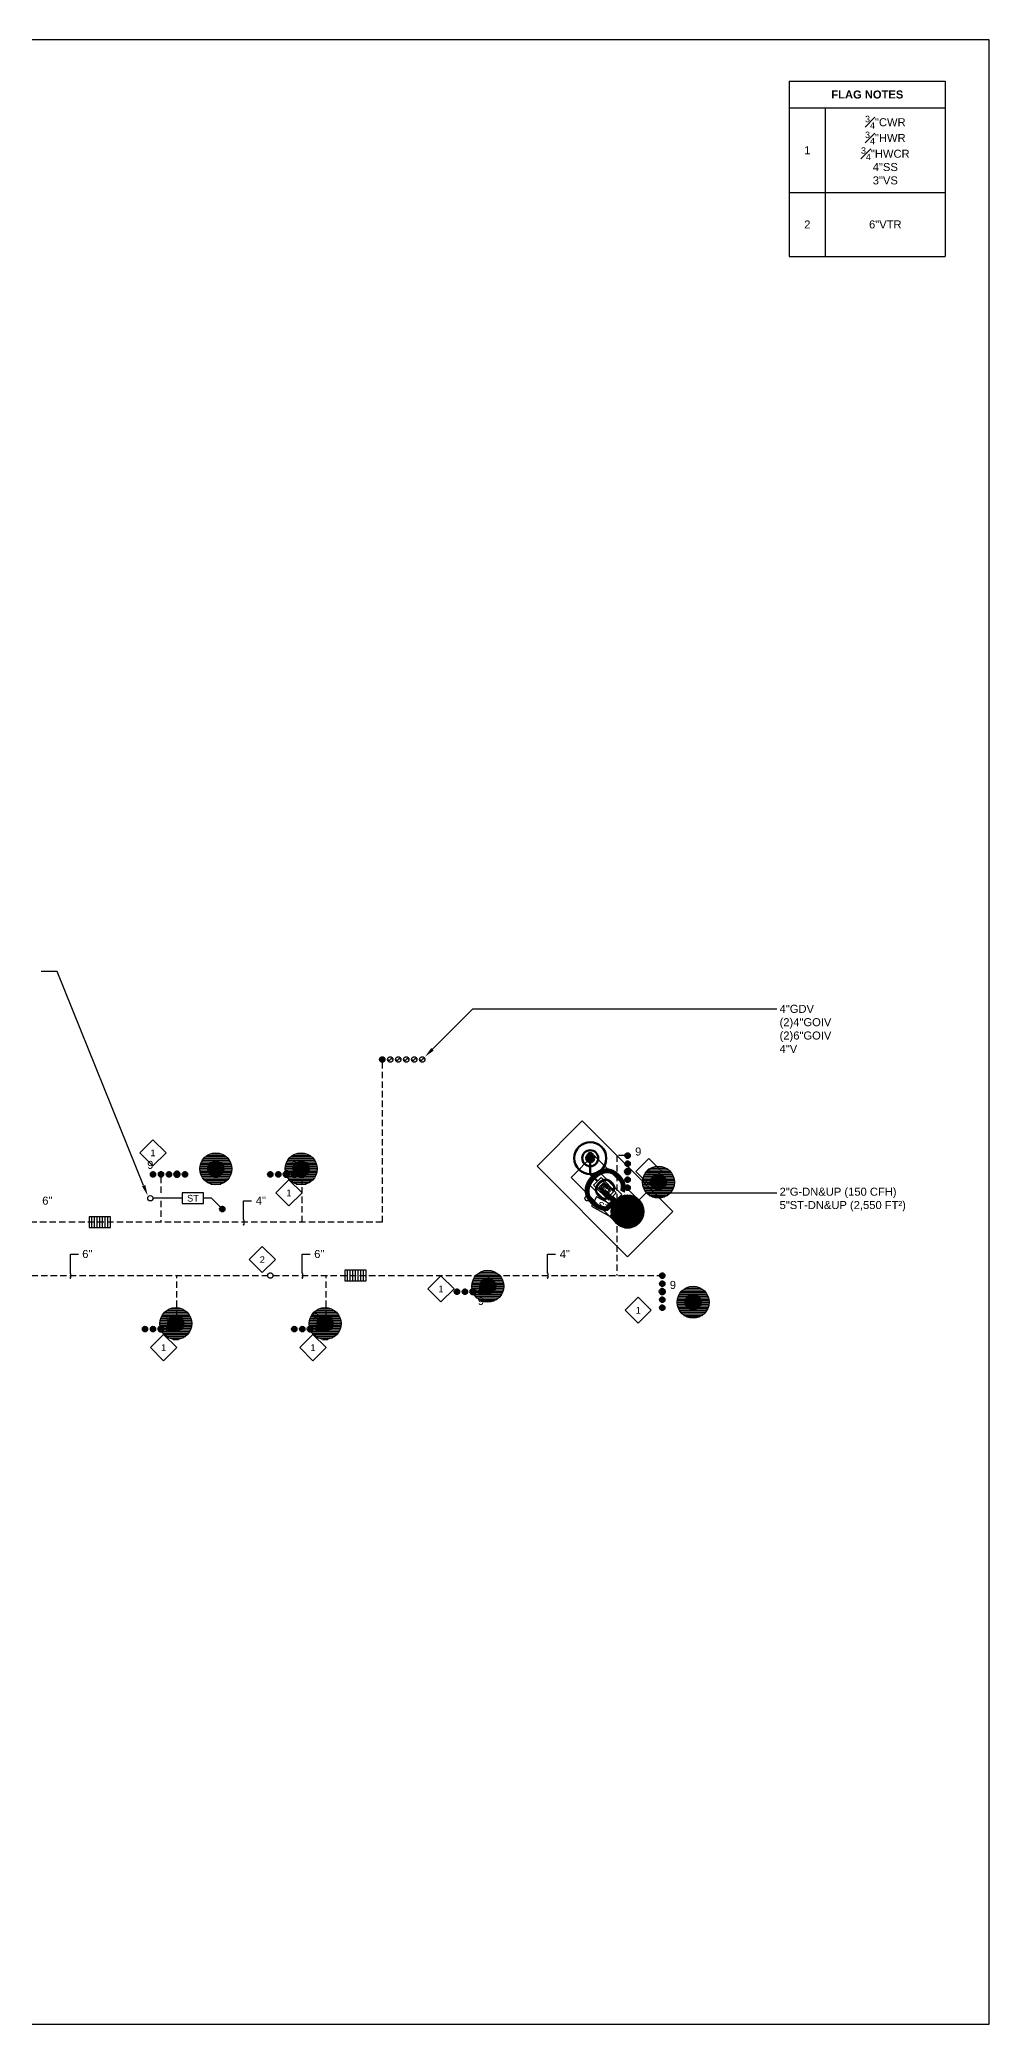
# Model space of a CAD drawing. Extents: x -3693 to 355, y -859 to 2117.
# Drawn here: x -1070 to 355, y -859 to 2117 of the extents above; entities that cross this region are included whole.
import ezdxf
from ezdxf.enums import TextEntityAlignment as Align

# ---------------------------------------------------------------- set-up
doc = ezdxf.new("R2010")
doc.units = 0
doc.header["$LTSCALE"] = 48
doc.header["$MEASUREMENT"] = 0
doc.linetypes.add('VENT', pattern=[0.3, 0.2, -0.1])
for name, color, linetype in [('G-ANNO-TEXT', 70, 'Continuous'), ('G-ANNO-TEXT @ 128', 70, 'Continuous'), ('P-GOIV-N @ 128', 3, 'VENT'), ('P-GV-N @ 128', 5, 'VENT'), ('P-HW-N @ 128', 1, 'Continuous'), ('P-HWC-N', 2, 'Continuous'), ('P-HWC-N @ 1 (1)', 2, 'Continuous'), ('P-HWC-N @ 1 (2)', 2, 'Continuous'), ('P-HWC-N @ 12', 2, 'Continuous'), ('P-HWC-N @ 128', 2, 'Continuous'), ('P-HWC-N @ 16', 2, 'Continuous'), ('P-HWC-N @ 192', 2, 'Continuous'), ('P-HWC-N @ 2', 2, 'Continuous'), ('P-HWC-N @ 24', 2, 'Continuous'), ('P-HWC-N @ 384', 2, 'Continuous'), ('P-HWC-N @ 4', 2, 'Continuous'), ('P-HWC-N @ 48', 2, 'Continuous'), ('P-HWC-N @ 64', 2, 'Continuous'), ('P-HWC-N @ 768', 2, 'Continuous'), ('P-HWC-N @ 8', 2, 'Continuous'), ('P-HWC-N @ 96', 2, 'Continuous'), ('P-SAN-N @ 128', 6, 'Continuous'), ('P-SANV-N', 5, 'VENT'), ('P-SANV-N @ 128', 5, 'VENT'), ('P-STRM-N', 2, 'Continuous'), ('P-STRM-N @ 128', 2, 'Continuous')]:
    doc.layers.add(name, color=color, linetype=linetype)
for name, color, linetype, lineweight in [('P-CW-N @ 128', 4, 'Continuous', 60), ('P-GAS-N', 3, 'Continuous', 60), ('P-GAS-N @ 1 (1)', 3, 'Continuous', 60), ('P-GAS-N @ 1 (2)', 3, 'Continuous', 60), ('P-GAS-N @ 12', 3, 'Continuous', 60), ('P-GAS-N @ 128', 3, 'Continuous', 60), ('P-GAS-N @ 16', 3, 'Continuous', 60), ('P-GAS-N @ 192', 3, 'Continuous', 60), ('P-GAS-N @ 2', 3, 'Continuous', 60), ('P-GAS-N @ 24', 3, 'Continuous', 60), ('P-GAS-N @ 384', 3, 'Continuous', 60), ('P-GAS-N @ 4', 3, 'Continuous', 60), ('P-GAS-N @ 48', 3, 'Continuous', 60), ('P-GAS-N @ 64', 3, 'Continuous', 60), ('P-GAS-N @ 768', 3, 'Continuous', 60), ('P-GAS-N @ 8', 3, 'Continuous', 60), ('P-GAS-N @ 96', 3, 'Continuous', 60)]:
    doc.layers.add(name, color=color, linetype=linetype, lineweight=lineweight)
doc.layers.add('P-SAN-DFU', color=7, linetype='Continuous', plot=False)
doc.styles.add('Arial', font='arial.ttf')
doc.styles.add('Arial Bold', font='arialbd.ttf')

# ---------------------------------------------------------------- blocks, each defined once
blk = doc.blocks.new('*U12')
blk.add_circle((0, 0), 0.0312)
blk = doc.blocks.new('*U17')
h = blk.add_hatch()
h.set_pattern_fill('ANSI31', color=256, scale=0.025, angle=135)
edge = h.paths.add_edge_path()
edge.add_arc((0, 0), 0.0313, 0, 360)
blk.add_circle((0, 0), 0.0312)
blk = doc.blocks.new('DIAMOND TAG')
blk.add_lwpolyline([(0, -0.153), (0.153, 0), (0, 0.153), (-0.153, 0)], close=True)
at = {"style": 'Arial'}
blk.add_attdef('XXX', text='', height=0.0781, dxfattribs=at).set_placement((0, 0), align=Align.MIDDLE)
blk = doc.blocks.new('*U49')
blk.add_circle((0, 0), 0.0312)
blk = doc.blocks.new('EXPANSION JOINT')
at = {"color": 7, "linetype": 'Continuous'}
for p, q in [((-0.09375, -0.0625), (-0.09375, 0.0625)), ((-0.0625, -0.0625), (-0.0625, 0.0625)), ((-0.03125, -0.0625), (-0.03125, 0.0625)), ((0, -0.0625), (0, 0.0625)), ((0.03125, -0.0625), (0.03125, 0.0625)), ((0.0625, -0.0625), (0.0625, 0.0625)), ((0.09375, -0.0625), (0.09375, 0.0625))]:
    blk.add_line(p, q, dxfattribs=at)
at = {"linetype": 'Continuous'}
blk.add_lwpolyline([(-0.125, 0.0625), (-0.125, -0.0625), (0.125, -0.0625), (0.125, 0.0625)], close=True, dxfattribs=at)
blk = doc.blocks.new('*U15')
at = {"layer": 'DEFPOINTS'}
blk.add_lwpolyline([(-0.125, -0.0625), (0.125, -0.0625), (0.125, 0.0625), (-0.125, 0.0625)], close=True, dxfattribs=at)
at = {"style": 'Arial'}
blk.add_text('ST', height=0.07812, dxfattribs=at).set_placement((0, 0), align=Align.MIDDLE)
blk = doc.blocks.new('*U657')
at = {"layer": 'P-GAS-N @ 1 (1)'}
blk.add_blockref('*U17', (-188, 359.7), dxfattribs=at)
at = {"layer": 'P-GAS-N @ 1 (2)'}
blk.add_blockref('*U17', (-188, 359.7), dxfattribs=at)
at = {"layer": 'P-GAS-N @ 12', "xscale": 12, "yscale": 12, "zscale": 12}
blk.add_blockref('*U17', (-188, 359.7), dxfattribs=at)
at = {"layer": 'P-GAS-N @ 128', "xscale": 128, "yscale": 128, "zscale": 128}
blk.add_blockref('*U17', (-188, 359.7), dxfattribs=at)
at = {"layer": 'P-GAS-N @ 16', "xscale": 16, "yscale": 16, "zscale": 16}
blk.add_blockref('*U17', (-188, 359.7), dxfattribs=at)
at = {"layer": 'P-GAS-N @ 192', "xscale": 192, "yscale": 192, "zscale": 192}
blk.add_blockref('*U17', (-188, 359.7), dxfattribs=at)
at = {"layer": 'P-GAS-N @ 2', "xscale": 2, "yscale": 2, "zscale": 2}
blk.add_blockref('*U17', (-188, 359.7), dxfattribs=at)
at = {"layer": 'P-GAS-N @ 24', "xscale": 24, "yscale": 24, "zscale": 24}
blk.add_blockref('*U17', (-188, 359.7), dxfattribs=at)
at = {"layer": 'P-GAS-N @ 384', "xscale": 384, "yscale": 384, "zscale": 384}
blk.add_blockref('*U17', (-188, 359.7), dxfattribs=at)
at = {"layer": 'P-GAS-N @ 4', "xscale": 4, "yscale": 4, "zscale": 4}
blk.add_blockref('*U17', (-188, 359.7), dxfattribs=at)
at = {"layer": 'P-GAS-N @ 48', "xscale": 48, "yscale": 48, "zscale": 48}
blk.add_blockref('*U17', (-188, 359.7), dxfattribs=at)
at = {"layer": 'P-GAS-N @ 64', "xscale": 64, "yscale": 64, "zscale": 64}
blk.add_blockref('*U17', (-188, 359.7), dxfattribs=at)
at = {"layer": 'P-GAS-N @ 768', "xscale": 768, "yscale": 768, "zscale": 768}
blk.add_blockref('*U17', (-188, 359.7), dxfattribs=at)
at = {"layer": 'P-GAS-N @ 8', "xscale": 8, "yscale": 8, "zscale": 8}
blk.add_blockref('*U17', (-188, 359.7), dxfattribs=at)
at = {"layer": 'P-GAS-N @ 96', "xscale": 96, "yscale": 96, "zscale": 96}
blk.add_blockref('*U17', (-188, 359.7), dxfattribs=at)
blk = doc.blocks.new('*U658')
at = {"layer": 'P-GAS-N @ 1 (1)', "rotation": 270}
blk.add_blockref('*U12', (-244, 439.7), dxfattribs=at)
at = {"layer": 'P-GAS-N @ 1 (2)', "rotation": 270}
blk.add_blockref('*U12', (-244, 439.7), dxfattribs=at)
at = {"layer": 'P-GAS-N @ 12', "xscale": 12, "yscale": 12, "zscale": 12, "rotation": 270}
blk.add_blockref('*U12', (-244, 439.7), dxfattribs=at)
at = {"layer": 'P-GAS-N @ 128', "xscale": 128, "yscale": 128, "zscale": 128, "rotation": 270}
blk.add_blockref('*U12', (-244, 443.7), dxfattribs=at)
at = {"layer": 'P-GAS-N @ 16', "xscale": 16, "yscale": 16, "zscale": 16, "rotation": 270}
blk.add_blockref('*U12', (-244, 439.7), dxfattribs=at)
at = {"layer": 'P-GAS-N @ 192', "xscale": 192, "yscale": 192, "zscale": 192, "rotation": 270}
blk.add_blockref('*U12', (-244, 439.7), dxfattribs=at)
at = {"layer": 'P-GAS-N @ 2', "xscale": 2, "yscale": 2, "zscale": 2, "rotation": 270}
blk.add_blockref('*U12', (-244, 439.7), dxfattribs=at)
at = {"layer": 'P-GAS-N @ 24', "xscale": 24, "yscale": 24, "zscale": 24, "rotation": 270}
blk.add_blockref('*U12', (-244, 439.7), dxfattribs=at)
at = {"layer": 'P-GAS-N @ 384', "xscale": 384, "yscale": 384, "zscale": 384, "rotation": 270}
blk.add_blockref('*U12', (-244, 439.7), dxfattribs=at)
at = {"layer": 'P-GAS-N @ 4', "xscale": 4, "yscale": 4, "zscale": 4, "rotation": 270}
blk.add_blockref('*U12', (-244, 439.7), dxfattribs=at)
at = {"layer": 'P-GAS-N @ 48', "xscale": 48, "yscale": 48, "zscale": 48, "rotation": 270}
blk.add_blockref('*U12', (-244, 439.7), dxfattribs=at)
at = {"layer": 'P-GAS-N @ 64', "xscale": 64, "yscale": 64, "zscale": 64, "rotation": 270}
blk.add_blockref('*U12', (-244, 439.7), dxfattribs=at)
at = {"layer": 'P-GAS-N @ 768', "xscale": 768, "yscale": 768, "zscale": 768, "rotation": 270}
blk.add_blockref('*U12', (-244, 439.7), dxfattribs=at)
at = {"layer": 'P-GAS-N @ 8', "xscale": 8, "yscale": 8, "zscale": 8, "rotation": 270}
blk.add_blockref('*U12', (-244, 439.7), dxfattribs=at)
at = {"layer": 'P-GAS-N @ 96', "xscale": 96, "yscale": 96, "zscale": 96, "rotation": 270}
blk.add_blockref('*U12', (-244, 439.7), dxfattribs=at)
blk = doc.blocks.new('Gas Pipe Type')
at = {"layer": 'DEFPOINTS'}
blk.add_lwpolyline([(-0.125, -0.0625), (0.125, -0.0625), (0.125, 0.0625), (-0.125, 0.0625)], close=True, dxfattribs=at)
at = {"style": 'Arial'}
blk.add_text('G', height=0.0781, dxfattribs=at).set_placement((0, 0), align=Align.MIDDLE)
blk = doc.blocks.new('*U659')
at = {"layer": 'P-GAS-N @ 1 (1)', "linetype": 'ByBlock', "lineweight": -2, "rotation": 315}
blk.add_blockref('Gas Pipe Type', (-222, 393.7), dxfattribs=at)
at = {"layer": 'P-GAS-N @ 1 (2)', "linetype": 'ByBlock', "lineweight": -2, "rotation": 315}
blk.add_blockref('Gas Pipe Type', (-222, 393.7), dxfattribs=at)
at = {"layer": 'P-GAS-N @ 128', "linetype": 'ByBlock', "lineweight": -2, "xscale": 128, "yscale": 128, "zscale": 128, "rotation": 315}
blk.add_blockref('Gas Pipe Type', (-222, 393.7), dxfattribs=at)
at = {"layer": 'P-GAS-N @ 192', "linetype": 'ByBlock', "lineweight": -2, "xscale": 192, "yscale": 192, "zscale": 192, "rotation": 315}
blk.add_blockref('Gas Pipe Type', (-222, 393.7), dxfattribs=at)
at = {"layer": 'P-GAS-N @ 384', "linetype": 'ByBlock', "lineweight": -2, "xscale": 383.9999999999999, "yscale": 383.9999999999999, "zscale": 383.9999999999999, "rotation": 315}
blk.add_blockref('Gas Pipe Type', (-222, 393.7), dxfattribs=at)
at = {"layer": 'P-GAS-N @ 48', "linetype": 'ByBlock', "lineweight": -2, "xscale": 47.99999999999999, "yscale": 47.99999999999999, "zscale": 47.99999999999999, "rotation": 315}
blk.add_blockref('Gas Pipe Type', (-222, 393.7), dxfattribs=at)
at = {"layer": 'P-GAS-N @ 64', "linetype": 'ByBlock', "lineweight": -2, "xscale": 64, "yscale": 64, "zscale": 64, "rotation": 315}
blk.add_blockref('Gas Pipe Type', (-222, 393.7), dxfattribs=at)
at = {"layer": 'P-GAS-N @ 768', "linetype": 'ByBlock', "lineweight": -2, "xscale": 767.9999999999999, "yscale": 767.9999999999999, "zscale": 767.9999999999999, "rotation": 315}
blk.add_blockref('Gas Pipe Type', (-222, 393.7), dxfattribs=at)
at = {"layer": 'P-GAS-N @ 96', "linetype": 'ByBlock', "lineweight": -2, "xscale": 95.99999999999999, "yscale": 95.99999999999999, "zscale": 95.99999999999999, "rotation": 315}
blk.add_blockref('Gas Pipe Type', (-222, 393.7), dxfattribs=at)
blk = doc.blocks.new('*U675')
at = {"layer": 'P-HWC-N @ 1 (1)', "rotation": 180}
blk.add_blockref('*U17', (-865.8, 191.7), dxfattribs=at)
at = {"layer": 'P-HWC-N @ 1 (2)', "rotation": 180}
blk.add_blockref('*U17', (-865.8, 191.7), dxfattribs=at)
at = {"layer": 'P-HWC-N @ 12', "xscale": 12, "yscale": 12, "zscale": 12, "rotation": 180}
blk.add_blockref('*U17', (-865.8, 191.7), dxfattribs=at)
at = {"layer": 'P-HWC-N @ 128', "xscale": 128, "yscale": 128, "zscale": 128, "rotation": 180}
blk.add_blockref('*U17', (-912, 183.7), dxfattribs=at)
at = {"layer": 'P-HWC-N @ 16', "xscale": 16, "yscale": 16, "zscale": 16, "rotation": 180}
blk.add_blockref('*U17', (-865.8, 191.7), dxfattribs=at)
at = {"layer": 'P-HWC-N @ 192', "xscale": 192, "yscale": 192, "zscale": 192, "rotation": 180}
blk.add_blockref('*U17', (-865.8, 191.7), dxfattribs=at)
at = {"layer": 'P-HWC-N @ 2', "xscale": 2, "yscale": 2, "zscale": 2, "rotation": 180}
blk.add_blockref('*U17', (-865.8, 191.7), dxfattribs=at)
at = {"layer": 'P-HWC-N @ 24', "xscale": 24, "yscale": 24, "zscale": 24, "rotation": 180}
blk.add_blockref('*U17', (-865.8, 191.7), dxfattribs=at)
at = {"layer": 'P-HWC-N @ 384', "xscale": 384, "yscale": 384, "zscale": 384, "rotation": 180}
blk.add_blockref('*U17', (-865.8, 191.7), dxfattribs=at)
at = {"layer": 'P-HWC-N @ 4', "xscale": 4, "yscale": 4, "zscale": 4, "rotation": 180}
blk.add_blockref('*U17', (-865.8, 191.7), dxfattribs=at)
at = {"layer": 'P-HWC-N @ 48', "xscale": 48, "yscale": 48, "zscale": 48, "rotation": 180}
blk.add_blockref('*U17', (-865.8, 191.7), dxfattribs=at)
at = {"layer": 'P-HWC-N @ 64', "xscale": 64, "yscale": 64, "zscale": 64, "rotation": 180}
blk.add_blockref('*U17', (-865.8, 191.7), dxfattribs=at)
at = {"layer": 'P-HWC-N @ 768', "xscale": 768, "yscale": 768, "zscale": 768, "rotation": 180}
blk.add_blockref('*U17', (-865.8, 191.7), dxfattribs=at)
at = {"layer": 'P-HWC-N @ 8', "xscale": 8, "yscale": 8, "zscale": 8, "rotation": 180}
blk.add_blockref('*U17', (-865.8, 191.7), dxfattribs=at)
at = {"layer": 'P-HWC-N @ 96', "xscale": 96, "yscale": 96, "zscale": 96, "rotation": 180}
blk.add_blockref('*U17', (-865.8, 191.7), dxfattribs=at)
blk = doc.blocks.new('*U676')
at = {"layer": 'P-HWC-N @ 1 (1)', "rotation": 180}
blk.add_blockref('*U17', (-641.8, 191.7), dxfattribs=at)
at = {"layer": 'P-HWC-N @ 1 (2)', "rotation": 180}
blk.add_blockref('*U17', (-641.8, 191.7), dxfattribs=at)
at = {"layer": 'P-HWC-N @ 12', "xscale": 12, "yscale": 12, "zscale": 12, "rotation": 180}
blk.add_blockref('*U17', (-641.8, 191.7), dxfattribs=at)
at = {"layer": 'P-HWC-N @ 128', "xscale": 128, "yscale": 128, "zscale": 128, "rotation": 180}
blk.add_blockref('*U17', (-688, 183.7), dxfattribs=at)
at = {"layer": 'P-HWC-N @ 16', "xscale": 16, "yscale": 16, "zscale": 16, "rotation": 180}
blk.add_blockref('*U17', (-641.8, 191.7), dxfattribs=at)
at = {"layer": 'P-HWC-N @ 192', "xscale": 192, "yscale": 192, "zscale": 192, "rotation": 180}
blk.add_blockref('*U17', (-641.8, 191.7), dxfattribs=at)
at = {"layer": 'P-HWC-N @ 2', "xscale": 2, "yscale": 2, "zscale": 2, "rotation": 180}
blk.add_blockref('*U17', (-641.8, 191.7), dxfattribs=at)
at = {"layer": 'P-HWC-N @ 24', "xscale": 24, "yscale": 24, "zscale": 24, "rotation": 180}
blk.add_blockref('*U17', (-641.8, 191.7), dxfattribs=at)
at = {"layer": 'P-HWC-N @ 384', "xscale": 384, "yscale": 384, "zscale": 384, "rotation": 180}
blk.add_blockref('*U17', (-641.8, 191.7), dxfattribs=at)
at = {"layer": 'P-HWC-N @ 4', "xscale": 4, "yscale": 4, "zscale": 4, "rotation": 180}
blk.add_blockref('*U17', (-641.8, 191.7), dxfattribs=at)
at = {"layer": 'P-HWC-N @ 48', "xscale": 48, "yscale": 48, "zscale": 48, "rotation": 180}
blk.add_blockref('*U17', (-641.8, 191.7), dxfattribs=at)
at = {"layer": 'P-HWC-N @ 64', "xscale": 64, "yscale": 64, "zscale": 64, "rotation": 180}
blk.add_blockref('*U17', (-641.8, 191.7), dxfattribs=at)
at = {"layer": 'P-HWC-N @ 768', "xscale": 768, "yscale": 768, "zscale": 768, "rotation": 180}
blk.add_blockref('*U17', (-641.8, 191.7), dxfattribs=at)
at = {"layer": 'P-HWC-N @ 8', "xscale": 8, "yscale": 8, "zscale": 8, "rotation": 180}
blk.add_blockref('*U17', (-641.8, 191.7), dxfattribs=at)
at = {"layer": 'P-HWC-N @ 96', "xscale": 96, "yscale": 96, "zscale": 96, "rotation": 180}
blk.add_blockref('*U17', (-641.8, 191.7), dxfattribs=at)
blk = doc.blocks.new('*U677')
at = {"layer": 'P-HWC-N @ 1 (1)', "rotation": 180}
blk.add_blockref('*U17', (-397.8, 247.7), dxfattribs=at)
at = {"layer": 'P-HWC-N @ 1 (2)', "rotation": 180}
blk.add_blockref('*U17', (-397.8, 247.7), dxfattribs=at)
at = {"layer": 'P-HWC-N @ 12', "xscale": 12, "yscale": 12, "zscale": 12, "rotation": 180}
blk.add_blockref('*U17', (-397.8, 247.7), dxfattribs=at)
at = {"layer": 'P-HWC-N @ 128', "xscale": 128, "yscale": 128, "zscale": 128, "rotation": 180}
blk.add_blockref('*U17', (-444, 239.7), dxfattribs=at)
at = {"layer": 'P-HWC-N @ 16', "xscale": 16, "yscale": 16, "zscale": 16, "rotation": 180}
blk.add_blockref('*U17', (-397.8, 247.7), dxfattribs=at)
at = {"layer": 'P-HWC-N @ 192', "xscale": 192, "yscale": 192, "zscale": 192, "rotation": 180}
blk.add_blockref('*U17', (-397.8, 247.7), dxfattribs=at)
at = {"layer": 'P-HWC-N @ 2', "xscale": 2, "yscale": 2, "zscale": 2, "rotation": 180}
blk.add_blockref('*U17', (-397.8, 247.7), dxfattribs=at)
at = {"layer": 'P-HWC-N @ 24', "xscale": 24, "yscale": 24, "zscale": 24, "rotation": 180}
blk.add_blockref('*U17', (-397.8, 247.7), dxfattribs=at)
at = {"layer": 'P-HWC-N @ 384', "xscale": 384, "yscale": 384, "zscale": 384, "rotation": 180}
blk.add_blockref('*U17', (-397.8, 247.7), dxfattribs=at)
at = {"layer": 'P-HWC-N @ 4', "xscale": 4, "yscale": 4, "zscale": 4, "rotation": 180}
blk.add_blockref('*U17', (-397.8, 247.7), dxfattribs=at)
at = {"layer": 'P-HWC-N @ 48', "xscale": 48, "yscale": 48, "zscale": 48, "rotation": 180}
blk.add_blockref('*U17', (-397.8, 247.7), dxfattribs=at)
at = {"layer": 'P-HWC-N @ 64', "xscale": 64, "yscale": 64, "zscale": 64, "rotation": 180}
blk.add_blockref('*U17', (-397.8, 247.7), dxfattribs=at)
at = {"layer": 'P-HWC-N @ 768', "xscale": 768, "yscale": 768, "zscale": 768, "rotation": 180}
blk.add_blockref('*U17', (-397.8, 247.7), dxfattribs=at)
at = {"layer": 'P-HWC-N @ 8', "xscale": 8, "yscale": 8, "zscale": 8, "rotation": 180}
blk.add_blockref('*U17', (-397.8, 247.7), dxfattribs=at)
at = {"layer": 'P-HWC-N @ 96', "xscale": 96, "yscale": 96, "zscale": 96, "rotation": 180}
blk.add_blockref('*U17', (-397.8, 247.7), dxfattribs=at)
blk = doc.blocks.new('*U678')
at = {"layer": 'P-HWC-N @ 1 (1)', "rotation": 180}
blk.add_blockref('*U17', (-89.8, 223.7), dxfattribs=at)
at = {"layer": 'P-HWC-N @ 1 (2)', "rotation": 180}
blk.add_blockref('*U17', (-89.8, 223.7), dxfattribs=at)
at = {"layer": 'P-HWC-N @ 12', "xscale": 12, "yscale": 12, "zscale": 12, "rotation": 180}
blk.add_blockref('*U17', (-89.8, 223.7), dxfattribs=at)
at = {"layer": 'P-HWC-N @ 128', "xscale": 128, "yscale": 128, "zscale": 128, "rotation": 180}
blk.add_blockref('*U17', (-136, 215.7), dxfattribs=at)
at = {"layer": 'P-HWC-N @ 16', "xscale": 16, "yscale": 16, "zscale": 16, "rotation": 180}
blk.add_blockref('*U17', (-89.8, 223.7), dxfattribs=at)
at = {"layer": 'P-HWC-N @ 192', "xscale": 192, "yscale": 192, "zscale": 192, "rotation": 180}
blk.add_blockref('*U17', (-89.8, 223.7), dxfattribs=at)
at = {"layer": 'P-HWC-N @ 2', "xscale": 2, "yscale": 2, "zscale": 2, "rotation": 180}
blk.add_blockref('*U17', (-89.8, 223.7), dxfattribs=at)
at = {"layer": 'P-HWC-N @ 24', "xscale": 24, "yscale": 24, "zscale": 24, "rotation": 180}
blk.add_blockref('*U17', (-89.8, 223.7), dxfattribs=at)
at = {"layer": 'P-HWC-N @ 384', "xscale": 384, "yscale": 384, "zscale": 384, "rotation": 180}
blk.add_blockref('*U17', (-89.8, 223.7), dxfattribs=at)
at = {"layer": 'P-HWC-N @ 4', "xscale": 4, "yscale": 4, "zscale": 4, "rotation": 180}
blk.add_blockref('*U17', (-89.8, 223.7), dxfattribs=at)
at = {"layer": 'P-HWC-N @ 48', "xscale": 48, "yscale": 48, "zscale": 48, "rotation": 180}
blk.add_blockref('*U17', (-89.8, 223.7), dxfattribs=at)
at = {"layer": 'P-HWC-N @ 64', "xscale": 64, "yscale": 64, "zscale": 64, "rotation": 180}
blk.add_blockref('*U17', (-89.8, 223.7), dxfattribs=at)
at = {"layer": 'P-HWC-N @ 768', "xscale": 768, "yscale": 768, "zscale": 768, "rotation": 180}
blk.add_blockref('*U17', (-89.8, 223.7), dxfattribs=at)
at = {"layer": 'P-HWC-N @ 8', "xscale": 8, "yscale": 8, "zscale": 8, "rotation": 180}
blk.add_blockref('*U17', (-89.8, 223.7), dxfattribs=at)
at = {"layer": 'P-HWC-N @ 96', "xscale": 96, "yscale": 96, "zscale": 96, "rotation": 180}
blk.add_blockref('*U17', (-89.8, 223.7), dxfattribs=at)
blk = doc.blocks.new('*U679')
at = {"layer": 'P-HWC-N @ 1 (1)', "rotation": 180}
blk.add_blockref('*U17', (-141.8, 403.7), dxfattribs=at)
at = {"layer": 'P-HWC-N @ 1 (2)', "rotation": 180}
blk.add_blockref('*U17', (-141.8, 403.7), dxfattribs=at)
at = {"layer": 'P-HWC-N @ 12', "xscale": 12, "yscale": 12, "zscale": 12, "rotation": 180}
blk.add_blockref('*U17', (-141.8, 403.7), dxfattribs=at)
at = {"layer": 'P-HWC-N @ 128', "xscale": 128, "yscale": 128, "zscale": 128, "rotation": 180}
blk.add_blockref('*U17', (-188, 395.7), dxfattribs=at)
at = {"layer": 'P-HWC-N @ 16', "xscale": 16, "yscale": 16, "zscale": 16, "rotation": 180}
blk.add_blockref('*U17', (-141.8, 403.7), dxfattribs=at)
at = {"layer": 'P-HWC-N @ 192', "xscale": 192, "yscale": 192, "zscale": 192, "rotation": 180}
blk.add_blockref('*U17', (-141.8, 403.7), dxfattribs=at)
at = {"layer": 'P-HWC-N @ 2', "xscale": 2, "yscale": 2, "zscale": 2, "rotation": 180}
blk.add_blockref('*U17', (-141.8, 403.7), dxfattribs=at)
at = {"layer": 'P-HWC-N @ 24', "xscale": 24, "yscale": 24, "zscale": 24, "rotation": 180}
blk.add_blockref('*U17', (-141.8, 403.7), dxfattribs=at)
at = {"layer": 'P-HWC-N @ 384', "xscale": 384, "yscale": 384, "zscale": 384, "rotation": 180}
blk.add_blockref('*U17', (-141.8, 403.7), dxfattribs=at)
at = {"layer": 'P-HWC-N @ 4', "xscale": 4, "yscale": 4, "zscale": 4, "rotation": 180}
blk.add_blockref('*U17', (-141.8, 403.7), dxfattribs=at)
at = {"layer": 'P-HWC-N @ 48', "xscale": 48, "yscale": 48, "zscale": 48, "rotation": 180}
blk.add_blockref('*U17', (-141.8, 403.7), dxfattribs=at)
at = {"layer": 'P-HWC-N @ 64', "xscale": 64, "yscale": 64, "zscale": 64, "rotation": 180}
blk.add_blockref('*U17', (-141.8, 403.7), dxfattribs=at)
at = {"layer": 'P-HWC-N @ 768', "xscale": 768, "yscale": 768, "zscale": 768, "rotation": 180}
blk.add_blockref('*U17', (-141.8, 403.7), dxfattribs=at)
at = {"layer": 'P-HWC-N @ 8', "xscale": 8, "yscale": 8, "zscale": 8, "rotation": 180}
blk.add_blockref('*U17', (-141.8, 403.7), dxfattribs=at)
at = {"layer": 'P-HWC-N @ 96', "xscale": 96, "yscale": 96, "zscale": 96, "rotation": 180}
blk.add_blockref('*U17', (-141.8, 403.7), dxfattribs=at)
blk = doc.blocks.new('*U680')
at = {"layer": 'P-HWC-N @ 1 (1)', "rotation": 180}
blk.add_blockref('*U17', (-677.8, 423.7), dxfattribs=at)
at = {"layer": 'P-HWC-N @ 1 (2)', "rotation": 180}
blk.add_blockref('*U17', (-677.8, 423.7), dxfattribs=at)
at = {"layer": 'P-HWC-N @ 12', "xscale": 12, "yscale": 12, "zscale": 12, "rotation": 180}
blk.add_blockref('*U17', (-677.8, 423.7), dxfattribs=at)
at = {"layer": 'P-HWC-N @ 128', "xscale": 128, "yscale": 128, "zscale": 128, "rotation": 180}
blk.add_blockref('*U17', (-724, 415.7), dxfattribs=at)
at = {"layer": 'P-HWC-N @ 16', "xscale": 16, "yscale": 16, "zscale": 16, "rotation": 180}
blk.add_blockref('*U17', (-677.8, 423.7), dxfattribs=at)
at = {"layer": 'P-HWC-N @ 192', "xscale": 192, "yscale": 192, "zscale": 192, "rotation": 180}
blk.add_blockref('*U17', (-677.8, 423.7), dxfattribs=at)
at = {"layer": 'P-HWC-N @ 2', "xscale": 2, "yscale": 2, "zscale": 2, "rotation": 180}
blk.add_blockref('*U17', (-677.8, 423.7), dxfattribs=at)
at = {"layer": 'P-HWC-N @ 24', "xscale": 24, "yscale": 24, "zscale": 24, "rotation": 180}
blk.add_blockref('*U17', (-677.8, 423.7), dxfattribs=at)
at = {"layer": 'P-HWC-N @ 384', "xscale": 384, "yscale": 384, "zscale": 384, "rotation": 180}
blk.add_blockref('*U17', (-677.8, 423.7), dxfattribs=at)
at = {"layer": 'P-HWC-N @ 4', "xscale": 4, "yscale": 4, "zscale": 4, "rotation": 180}
blk.add_blockref('*U17', (-677.8, 423.7), dxfattribs=at)
at = {"layer": 'P-HWC-N @ 48', "xscale": 48, "yscale": 48, "zscale": 48, "rotation": 180}
blk.add_blockref('*U17', (-677.8, 423.7), dxfattribs=at)
at = {"layer": 'P-HWC-N @ 64', "xscale": 64, "yscale": 64, "zscale": 64, "rotation": 180}
blk.add_blockref('*U17', (-677.8, 423.7), dxfattribs=at)
at = {"layer": 'P-HWC-N @ 768', "xscale": 768, "yscale": 768, "zscale": 768, "rotation": 180}
blk.add_blockref('*U17', (-677.8, 423.7), dxfattribs=at)
at = {"layer": 'P-HWC-N @ 8', "xscale": 8, "yscale": 8, "zscale": 8, "rotation": 180}
blk.add_blockref('*U17', (-677.8, 423.7), dxfattribs=at)
at = {"layer": 'P-HWC-N @ 96', "xscale": 96, "yscale": 96, "zscale": 96, "rotation": 180}
blk.add_blockref('*U17', (-677.8, 423.7), dxfattribs=at)
blk = doc.blocks.new('*U681')
at = {"layer": 'P-HWC-N @ 1 (1)', "rotation": 180}
blk.add_blockref('*U17', (-805.8, 423.7), dxfattribs=at)
at = {"layer": 'P-HWC-N @ 1 (2)', "rotation": 180}
blk.add_blockref('*U17', (-805.8, 423.7), dxfattribs=at)
at = {"layer": 'P-HWC-N @ 12', "xscale": 12, "yscale": 12, "zscale": 12, "rotation": 180}
blk.add_blockref('*U17', (-805.8, 423.7), dxfattribs=at)
at = {"layer": 'P-HWC-N @ 128', "xscale": 128, "yscale": 128, "zscale": 128, "rotation": 180}
blk.add_blockref('*U17', (-852, 415.7), dxfattribs=at)
at = {"layer": 'P-HWC-N @ 16', "xscale": 16, "yscale": 16, "zscale": 16, "rotation": 180}
blk.add_blockref('*U17', (-805.8, 423.7), dxfattribs=at)
at = {"layer": 'P-HWC-N @ 192', "xscale": 192, "yscale": 192, "zscale": 192, "rotation": 180}
blk.add_blockref('*U17', (-805.8, 423.7), dxfattribs=at)
at = {"layer": 'P-HWC-N @ 2', "xscale": 2, "yscale": 2, "zscale": 2, "rotation": 180}
blk.add_blockref('*U17', (-805.8, 423.7), dxfattribs=at)
at = {"layer": 'P-HWC-N @ 24', "xscale": 24, "yscale": 24, "zscale": 24, "rotation": 180}
blk.add_blockref('*U17', (-805.8, 423.7), dxfattribs=at)
at = {"layer": 'P-HWC-N @ 384', "xscale": 384, "yscale": 384, "zscale": 384, "rotation": 180}
blk.add_blockref('*U17', (-805.8, 423.7), dxfattribs=at)
at = {"layer": 'P-HWC-N @ 4', "xscale": 4, "yscale": 4, "zscale": 4, "rotation": 180}
blk.add_blockref('*U17', (-805.8, 423.7), dxfattribs=at)
at = {"layer": 'P-HWC-N @ 48', "xscale": 48, "yscale": 48, "zscale": 48, "rotation": 180}
blk.add_blockref('*U17', (-805.8, 423.7), dxfattribs=at)
at = {"layer": 'P-HWC-N @ 64', "xscale": 64, "yscale": 64, "zscale": 64, "rotation": 180}
blk.add_blockref('*U17', (-805.8, 423.7), dxfattribs=at)
at = {"layer": 'P-HWC-N @ 768', "xscale": 768, "yscale": 768, "zscale": 768, "rotation": 180}
blk.add_blockref('*U17', (-805.8, 423.7), dxfattribs=at)
at = {"layer": 'P-HWC-N @ 8', "xscale": 8, "yscale": 8, "zscale": 8, "rotation": 180}
blk.add_blockref('*U17', (-805.8, 423.7), dxfattribs=at)
at = {"layer": 'P-HWC-N @ 96', "xscale": 96, "yscale": 96, "zscale": 96, "rotation": 180}
blk.add_blockref('*U17', (-805.8, 423.7), dxfattribs=at)
blk = doc.blocks.new('*U9')
blk.add_lwpolyline([(0, 0.031, 0.634258), (0, 0, -0.634258), (0, -0.031)], format="xyb")
blk.add_circle((0, 0), 0.0312)
blk = doc.blocks.new('LeaderNoteBlock')
blk.add_ellipse((0, 0), major_axis=(1, 0), ratio=0.25, start_param=5.387521, end_param=10.320443)

msp = doc.modelspace()

# ---------------------------------------------------------------- linework, layer by layer
at = {"layer": 'DEFPOINTS'}
for p, q in [((354.6, 2117), (-3693.4, 2117)), ((354.6, -859), (354.6, 2117)), ((-3693.4, -859), (354.6, -859))]:
    msp.add_line(p, q, dxfattribs=at)
at = {"layer": 'G-ANNO-TEXT'}
for p, q in [((54.6, 2054.7), (288.6, 2054.7)), ((54.6, 2054.7), (54.6, 1791.9)), ((288.6, 2054.7), (288.6, 1791.9)), ((54.6, 2014.7), (288.6, 2014.7)), ((108.6, 2014.7), (108.6, 1791.9)), ((54.6, 1887.9), (288.6, 1887.9)), ((54.6, 1791.9), (288.6, 1791.9))]:
    msp.add_line(p, q, dxfattribs=at)
for points in [[(-914, 398.6), (-1044, 719.7), (-1068, 719.7)], [(-480.7, 603.1), (-420, 663.7), (36, 663.7)], [(-172.7, 375.1), (-160, 387.7), (36, 387.7)], [(-764, 347.7), (-764, 375.7), (-752, 375.7)], [(-1024, 267.7), (-1024, 295.7), (-1012, 295.7)], [(-676, 267.7), (-676, 295.7), (-664, 295.7)], [(-308, 267.7), (-308, 295.7), (-296, 295.7)]]:
    msp.add_lwpolyline(points, dxfattribs=at)
for points in [[(-478.8, 601.2), (-492, 591.7), (-482.6, 604.9)], [(-911.5, 399.6), (-908, 383.7), (-916.5, 397.6)], [(-170.8, 373.2), (-184, 363.7), (-174.6, 376.9)]]:
    msp.add_solid(points, dxfattribs=at)
at = {"layer": 'P-GAS-N'}
for p, q in [((-244, 415.7), (-244, 439.7)), ((-233.3, 405.1), (-244, 415.7)), ((-192, 363.7), (-210.7, 382.4))]:
    msp.add_line(p, q, dxfattribs=at)
at = {"layer": 'P-SANV-N'}
for p, q in [((-556, 583.7), (-556, 343.7)), ((-192, 443.7), (-204, 443.7)), ((-204, 443.7), (-204, 379.7)), ((-888, 411.7), (-888, 383.7)), ((-676, 343.7), (-676, 407.7)), ((-888, 375.7), (-888, 343.7)), ((-204, 371.7), (-204, 360.3)), ((-556, 343.7), (-1572, 343.7)), ((-204, 352.3), (-204, 263.7)), ((-1572, 263.7), (-728, 263.7)), ((-864, 187.7), (-864, 263.7)), ((-720, 263.7), (-140, 263.7)), ((-640, 187.7), (-640, 263.7)), ((-396, 243.7), (-396, 263.7))]:
    msp.add_line(p, q, dxfattribs=at)
at = {"layer": 'P-STRM-N'}
for p, q in [((-860, 379.7), (-900, 379.7)), ((-856, 379.7), (-860, 379.7)), ((-812, 379.7), (-824, 379.7)), ((-796, 363.7), (-812, 379.7)), ((-244.5, 377.9), (-238.4, 374.6)), ((-210.2, 359.6), (-188, 347.7))]:
    msp.add_line(p, q, dxfattribs=at)

# ---------------------------------------------------------------- block references
at = {"layer": 'G-ANNO-TEXT', "xscale": 4, "yscale": 4, "zscale": 4, "rotation": 270}
for p in [(-764, 343.7), (-1024, 263.7), (-676, 263.7), (-308, 263.7)]:
    msp.add_blockref('LeaderNoteBlock', p, dxfattribs=at)
at = {"layer": 'G-ANNO-TEXT @ 128'}
ref = msp.add_blockref('DIAMOND TAG', (-900, 447.7), dxfattribs=dict(at, xscale=128, yscale=128, zscale=128, rotation=180))
ref.add_attrib('XXX', '1', dxfattribs={"layer": '0', "height": 10, "style": 'Arial'}).set_placement((-900, 447.7), align=Align.MIDDLE)
ref = msp.add_blockref('DIAMOND TAG', (-156, 419.7), dxfattribs=dict(at, xscale=128, yscale=128, zscale=128, rotation=180))
ref.add_attrib('XXX', '1', dxfattribs={"layer": '0', "height": 10, "style": 'Arial'}).set_placement((-156, 419.7), align=Align.MIDDLE)
at = {"layer": 'G-ANNO-TEXT @ 128', "xscale": 128, "yscale": 128, "zscale": 128}
for p in [(-696, 387.7), (-884, 155.7), (-660, 155.7)]:
    msp.add_blockref('DIAMOND TAG', p, dxfattribs=at).add_auto_attribs({'XXX': '1'})
at = {"layer": 'G-ANNO-TEXT @ 128'}
ref = msp.add_blockref('DIAMOND TAG', (-736, 287.7), dxfattribs=dict(at, xscale=128, yscale=128, zscale=128, rotation=180))
ref.add_attrib('XXX', '2', dxfattribs={"layer": '0', "height": 10, "style": 'Arial'}).set_placement((-736, 287.7), align=Align.MIDDLE)
ref = msp.add_blockref('DIAMOND TAG', (-468, 243.7), dxfattribs=dict(at, xscale=128, yscale=128, zscale=128, rotation=180))
ref.add_attrib('XXX', '1', dxfattribs={"layer": '0', "height": 10, "style": 'Arial'}).set_placement((-468, 243.7), align=Align.MIDDLE)
ref = msp.add_blockref('DIAMOND TAG', (-172, 211.7), dxfattribs=dict(at, xscale=128, yscale=128, zscale=128, rotation=180))
ref.add_attrib('XXX', '1', dxfattribs={"layer": '0', "height": 10, "style": 'Arial'}).set_placement((-172, 211.7), align=Align.MIDDLE)
at = {"layer": 'P-CW-N @ 128', "xscale": 128, "yscale": 128, "zscale": 128, "rotation": 180}
for p in [(-864, 415.7), (-700, 415.7), (-188, 419.7), (-420, 239.7), (-136, 239.7), (-888, 183.7), (-664, 183.7)]:
    msp.add_blockref('*U17', p, dxfattribs=at)
at = {"layer": 'P-GAS-N'}
for name in ['*U659', '*U658', '*U657']:
    msp.add_blockref(name, (0, 0), dxfattribs=at)
at = {"layer": 'P-GOIV-N @ 128', "xscale": 128, "yscale": 128, "zscale": 128, "rotation": 90}
for p in [(-544, 587.7), (-532, 587.7), (-520, 587.7), (-508, 587.7)]:
    msp.add_blockref('*U9', p, dxfattribs=at)
at = {"layer": 'P-GV-N @ 128', "xscale": 128, "yscale": 128, "zscale": 128, "rotation": 90}
msp.add_blockref('*U9', (-496, 587.7), dxfattribs=at)
at = {"layer": 'P-HW-N @ 128', "xscale": 128, "yscale": 128, "zscale": 128, "rotation": 180}
for p in [(-876, 415.7), (-712, 415.7), (-188, 407.7), (-432, 239.7), (-136, 227.7), (-900, 183.7), (-676, 183.7)]:
    msp.add_blockref('*U17', p, dxfattribs=at)
at = {"layer": 'P-HWC-N'}
for name in ['*U681', '*U680', '*U679', '*U677', '*U678', '*U675', '*U676']:
    msp.add_blockref(name, (0, 0), dxfattribs=at)
at = {"layer": 'P-SAN-N @ 128', "xscale": 128, "yscale": 128, "zscale": 128, "rotation": 180}
for p in [(-900, 415.7), (-688, 415.7), (-188, 431.7), (-408, 239.7), (-136, 251.7), (-876, 183.7), (-652, 183.7)]:
    msp.add_blockref('*U17', p, dxfattribs=at)
at = {"layer": 'P-SANV-N @ 128', "xscale": 128, "yscale": 128, "zscale": 128}
for p, rotation in [((-556, 587.7), 90), ((-188, 443.7), 180), ((-888, 415.7), 180), ((-676, 415.7), 180), ((-396, 239.7), 180), ((-136, 263.7), 180), ((-864, 183.7), 180), ((-640, 183.7), 180)]:
    msp.add_blockref('*U17', p, dxfattribs=dict(at, rotation=rotation))
for name, p in [('EXPANSION JOINT', (-980, 343.7)), ('EXPANSION JOINT', (-596, 263.7)), ('*U49', (-724, 263.7))]:
    msp.add_blockref(name, p, dxfattribs=at)
at = {"layer": 'P-STRM-N @ 128', "linetype": 'ByBlock', "lineweight": -2, "xscale": 128, "yscale": 128, "zscale": 128}
msp.add_blockref('*U15', (-840, 379.7), dxfattribs=at)
at = {"layer": 'P-STRM-N @ 128', "xscale": 128, "yscale": 128, "zscale": 128}
for name, p in [('*U12', (-904, 379.7)), ('*U12', (-904, 379.7)), ('*U17', (-796, 363.7)), ('*U12', (-248, 379.7)), ('*U12', (-248, 379.7))]:
    msp.add_blockref(name, p, dxfattribs=at)
at = {"layer": 'P-STRM-N @ 128', "linetype": 'ByBlock', "lineweight": -2, "xscale": 128, "yscale": 128, "zscale": 128, "rotation": 331.9275130641471}
msp.add_blockref('*U15', (-224.3, 367.1), dxfattribs=at)
at = {"layer": 'P-STRM-N @ 128', "xscale": 128, "yscale": 128, "zscale": 128, "rotation": 180}
msp.add_blockref('*U17', (-188, 347.7), dxfattribs=at)

# ---------------------------------------------------------------- texts
at = {"layer": 'G-ANNO-TEXT', "style": 'Arial'}
for s, p in [('6"', (-1066.2, 370.1)), ('4"', (-745.8, 370.1)), ('6"', (-1006.2, 290.1)), ('6"', (-658.2, 290.1)), ('4"', (-289.8, 290.1))]:
    msp.add_text(s, height=12, dxfattribs=at).set_placement(p)
at = {"layer": 'G-ANNO-TEXT', "char_height": 12, "attachment_point": 5}
for s, insert, width, style in [('FLAG NOTES', (171.6, 2034.7), 210, 'Arial Bold'), ('\\A1;{\\H0.8x;\\S3#4;}"CWR\\P{\\H0.8x;\\S3#4;}"HWR\\P{\\H0.8x;\\S3#4;}"HWCR\\P4"SS\\P3"VS', (198.6, 1951.3), 156, 'Arial'), ('1', (81.6, 1951.3), 30, 'Arial'), ('2', (81.6, 1839.9), 30, 'Arial'), ('6"VTR', (198.6, 1839.9), 156, 'Arial')]:
    msp.add_mtext(s, dxfattribs=dict(at, insert=insert, width=width, style=style))
at = {"layer": 'G-ANNO-TEXT', "char_height": 12, "attachment_point": 1, "style": 'Arial'}
for s, insert in [('4"GDV\\P(2)4"GOIV\\P(2)6"GOIV\\P4"V', (40, 669.7)), ('2"G-DN&UP (150 CFH)\\P5"ST-DN&UP (2,550 FT²)', (40, 395.5))]:
    msp.add_mtext(s, dxfattribs=dict(at, insert=insert))
at = {"layer": 'P-SAN-DFU', "style": 'Arial'}
for p in [(-176.7, 443.7), (-908.7, 423.7), (-692.7, 423.7), (-124.7, 243.7), (-412.7, 219.7), (-880.7, 191.7), (-660.7, 195.7)]:
    msp.add_text('9', height=12, dxfattribs=at).set_placement(p)

doc.saveas('drawing.dxf')
